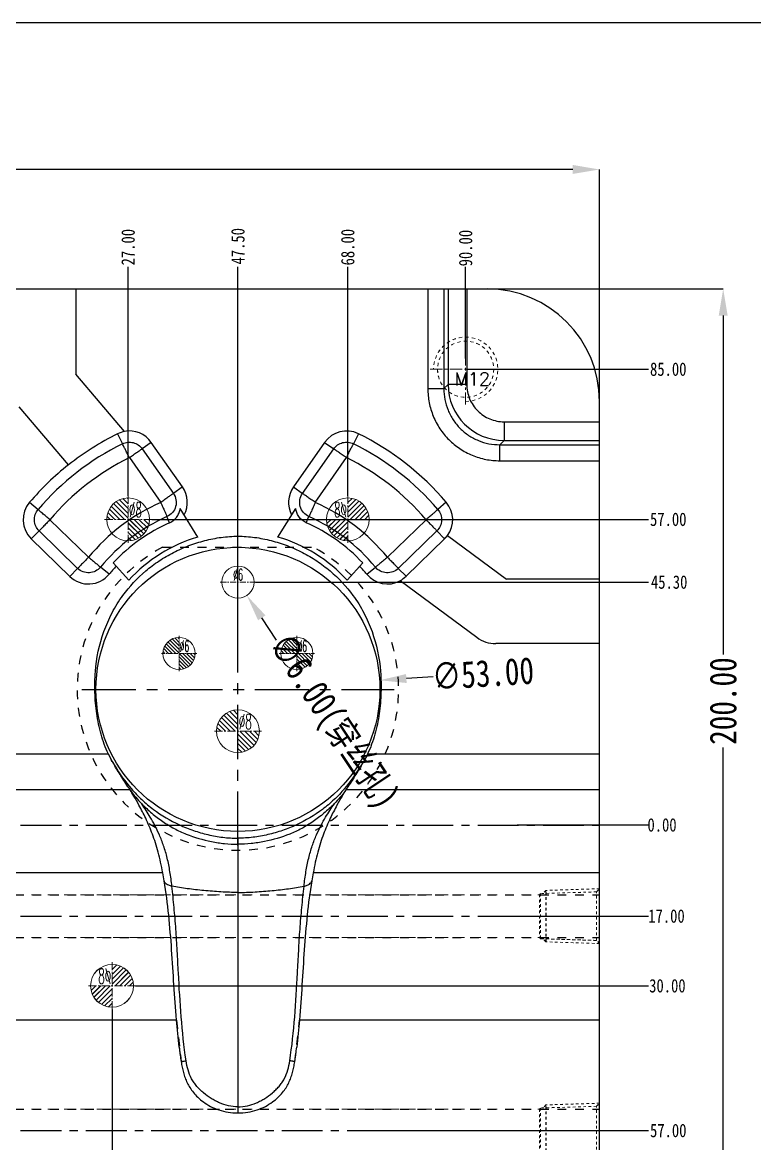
# Model space of a CAD drawing. Header units: millimetres. Extents: x 4 to 4769, y -754 to 1427.
# Drawn here: x 1436.2 to 1572.9, y 172.5 to 381.6 of the extents above; entities that cross this region are included whole.
import ezdxf
from ezdxf.enums import TextEntityAlignment as Align

# ---------------------------------------------------------------- set-up
doc = ezdxf.new("R2010")
doc.units = ezdxf.units.MM
doc.header["$LTSCALE"] = 16.335
doc.header["$PDMODE"] = 3
doc.header["$PDSIZE"] = 0.3125
doc.linetypes.add('CENTER', pattern=[0.6, 0.375, -0.075, 0.075, -0.075])
doc.linetypes.add('HIDDEN', pattern=[0.2, 0.1, -0.1])
doc.layers.get('0').update_dxf_attribs({"linetype": 'CONTINUOUS'})
doc.layers.get('Defpoints').update_dxf_attribs({"linetype": 'CONTINUOUS'})
for name, color, linetype, lineweight in [('cool', 153, 'HIDDEN', 9), ('dim', 82, 'CONTINUOUS', 9), ('epin', 13, 'CONTINUOUS', 9), ('insert', 85, 'CONTINUOUS', 20), ('screw', 33, 'CONTINUOUS', 13)]:
    doc.layers.add(name, color=color, linetype=linetype, lineweight=lineweight)
doc.layers.add('DEFAULT_2', color=8, linetype='HIDDEN')
doc.styles.get("Standard").update_dxf_attribs({"font": 'txt', "width": 0.8})
doc.styles.add('TXT', font='txt.shx', dxfattribs={"bigfont": 'gbcbig.shx'})
doc.styles.add('TXT05', font='txt.shx', dxfattribs={"width": 0.5, "bigfont": 'gbcbig.shx'})
doc.dimstyles.get("Standard").update_dxf_attribs({"dimtxt": 0.15625, "dimasz": 0.1875, "dimexe": 0.125, "dimexo": 0.0625, "dimtad": 0, "dimtih": 1, "dimtoh": 1, "dimdsep": 46, "dimtxsty": 'Standard', "dimcen": 0.09, "dimadec": 0, "dimazin": 0, "dimtp": 0.01, "dimtm": 0.01, "dimtfac": 1, "dimtofl": 0, "dimtmove": 0, "dimatfit": 3, "dimfxl": 0, "dimtolj": 1, "dimarcsym": 0})

# ---------------------------------------------------------------- blocks, each defined once
blk = doc.blocks.new('*D101')
at = {"color": 4, "lineweight": -2}
blk.add_line((1512.88, 259.53), (1507.9, 259.2), dxfattribs=at)
at = {"color": 4}
blk.add_solid([(1507.84, 260.04), (1507.95, 258.37), (1502.91, 258.88)], dxfattribs=at)
at = {"layer": 'Defpoints', "color": 0}
for p in [(1502.91, 258.88), (1450.01, 255.48)]:
    blk.add_point(p, dxfattribs=at)
at = {"color": 6, "insert": (1522.2, 260.12), "char_height": 5, "attachment_point": 5, "rotation": 3.6798}
blk.add_mtext('\\A1;∅53.00', dxfattribs=at)
blk = doc.blocks.new('csk_6')
at = {"layer": 'insert', "color": 1, "linetype": 'CENTER', "ltscale": 0.186593}
for p, q in [((0, -3.3), (0, 3.3)), ((-3.3, 0), (3.3, 0))]:
    blk.add_line(p, q, dxfattribs=at)
at = {"layer": 'insert'}
blk.add_circle((0, 0), 3, dxfattribs=at)
at = {"layer": 'insert', "color": 6, "style": 'TXT05', "width": 0.5}
blk.add_text('%%c6', height=2.16, dxfattribs=at).set_placement((-0.9, 0.3))
blk = doc.blocks.new('*D104')
at = {"color": 4, "lineweight": -2}
blk.add_line((1483.67, 266.37), (1480.9, 270.53), dxfattribs=at)
at = {"color": 4}
blk.add_solid([(1481.59, 270.99), (1480.21, 270.07), (1478.12, 274.69)], dxfattribs=at)
at = {"layer": 'Defpoints', "color": 0}
for p in [(1474.8, 279.68), (1478.12, 274.69)]:
    blk.add_point(p, dxfattribs=at)
at = {"color": 6, "insert": (1493.96, 250.95), "char_height": 5, "attachment_point": 5, "rotation": 303.6991}
blk.add_mtext('\\A1;∅6.00(穿丝孔)', dxfattribs=at)
blk = doc.blocks.new('screw_m12_g')
at = {"layer": 'screw', "color": 1, "linetype": 'CENTER', "ltscale": 0.373186}
for p, q in [((0, -6.6), (0, 6.6)), ((-6.6, 0), (6.6, 0))]:
    blk.add_line(p, q, dxfattribs=at)
at = {"layer": 'screw', "color": 33, "linetype": 'HIDDEN', "ltscale": 0.373186}
blk.add_circle((0, 0), 5.25, dxfattribs=at)
at = {"layer": 'screw', "color": 92, "linetype": 'HIDDEN', "ltscale": 0.373186}
blk.add_arc((0, 0), 6, 270, 180, dxfattribs=at)
at = {"layer": 'screw', "color": 6, "style": 'TXT'}
blk.add_text('M12', height=2.4, dxfattribs=at).set_placement((-2.04, -3))
blk = doc.blocks.new('epin_ejp_8')
at = {"layer": 'epin'}
h = blk.add_hatch(dxfattribs=at)
h.set_pattern_fill('_ANSI31', color=123, scale=0.2, angle=90, style=0)
h.set_pattern_definition([(135, (-1217.56114, 35.9661), (-0.4490128, -0.4490128), [])])
h.paths.add_polyline_path([(0, 4, 0.414214), (-4, 0), (0, 0)])
h.paths.add_polyline_path([(4, 0), (0, 0), (0, -4, 0.414214)])
at = {"layer": 'epin', "color": 1, "linetype": 'CENTER', "ltscale": 0.248791}
for p, q in [((0, -4.4), (0, 4.4)), ((-4.4, 0), (4.4, 0))]:
    blk.add_line(p, q, dxfattribs=at)
at = {"layer": 'epin'}
blk.add_circle((0, 0), 4, dxfattribs=at)
at = {"layer": 'epin', "color": 6, "style": 'TXT05', "width": 0.5}
blk.add_text('%%c8', height=2.8, dxfattribs=at).set_placement((0.16, 0.4))
blk = doc.blocks.new('cool_jt_f11')
at = {"layer": 'cool', "ltscale": 0.3}
for p, q in [((0, 5.11), (0.58, 4.53)), ((0, 5.11), (10, 4.8)), ((0.58, 4.53), (0.58, -4.53)), ((11, 4.21), (0.58, 4.53)), ((0.58, 4.53), (11, 4.21)), ((10, 4.8), (10.58, 4.22)), ((10, 4.8), (10, -4.8)), ((11.21, 4), (11, 4.21)), ((11, -4.21), (11, 4.21)), ((11.21, -4), (11.21, 4)), ((11, -4.21), (11.21, -4)), ((0.58, -4.53), (0, -5.11)), ((0, -5.11), (10, -4.8)), ((0.58, -4.53), (11, -4.21)), ((10, -4.8), (10.58, -4.22))]:
    blk.add_line(p, q, dxfattribs=at)
blk = doc.blocks.new('*D111')
at = {"layer": 'Defpoints', "color": 0}
for p in [(1428.96, 231.89), (1528.55, 231.89), (1553.12, 231.89)]:
    blk.add_point(p, dxfattribs=at)
at = {"layer": 'dim', "color": 4, "lineweight": -2}
blk.add_line((1528.55, 231.89), (1553.12, 231.89), dxfattribs=at)
at = {"layer": 'dim', "color": 6, "insert": (1555.62, 231.89), "char_height": 2.5, "attachment_point": 5}
blk.add_mtext('\\A1;0.00', dxfattribs=at)
blk = doc.blocks.new('*D112')
at = {"layer": 'Defpoints', "color": 0}
for p in [(1428.96, 231.89), (1523.06, 214.89), (1553.12, 214.89)]:
    blk.add_point(p, dxfattribs=at)
at = {"layer": 'dim', "color": 4, "lineweight": -2}
blk.add_line((1523.06, 214.89), (1553.12, 214.89), dxfattribs=at)
at = {"layer": 'dim', "color": 6, "insert": (1556.45, 214.89), "char_height": 2.5, "attachment_point": 5}
blk.add_mtext('\\A1;17.00', dxfattribs=at)
blk = doc.blocks.new('*D113')
at = {"layer": 'Defpoints', "color": 0}
for p in [(1428.96, 231.89), (1457.36, 201.89), (1553.12, 201.89)]:
    blk.add_point(p, dxfattribs=at)
at = {"layer": 'dim', "color": 4, "lineweight": -2}
blk.add_line((1457.36, 201.89), (1553.12, 201.89), dxfattribs=at)
at = {"layer": 'dim', "color": 6, "insert": (1556.62, 201.89), "char_height": 2.5, "attachment_point": 5}
blk.add_mtext('\\A1;30.00', dxfattribs=at)
blk = doc.blocks.new('*D114')
at = {"layer": 'Defpoints', "color": 0}
for p in [(1428.96, 231.89), (1501.43, 174.89), (1553.12, 174.89)]:
    blk.add_point(p, dxfattribs=at)
at = {"layer": 'dim', "color": 4, "lineweight": -2}
blk.add_line((1501.43, 174.89), (1553.12, 174.89), dxfattribs=at)
at = {"layer": 'dim', "color": 6, "insert": (1556.78, 174.89), "char_height": 2.5, "attachment_point": 5}
blk.add_mtext('\\A1;57.00', dxfattribs=at)
blk = doc.blocks.new('*D115')
at = {"layer": 'Defpoints', "color": 0}
for p in [(1479.76, 277.18), (1553.12, 277.18), (1428.96, 231.89)]:
    blk.add_point(p, dxfattribs=at)
at = {"layer": 'dim', "color": 4, "lineweight": -2}
blk.add_line((1479.76, 277.18), (1553.12, 277.18), dxfattribs=at)
at = {"layer": 'dim', "color": 6, "insert": (1556.95, 277.18), "char_height": 2.5, "attachment_point": 5}
blk.add_mtext('\\A1;45.30', dxfattribs=at)
blk = doc.blocks.new('*D116')
at = {"layer": 'Defpoints', "color": 0}
for p in [(1460.36, 288.89), (1553.12, 288.89), (1428.96, 231.89)]:
    blk.add_point(p, dxfattribs=at)
at = {"layer": 'dim', "color": 4, "lineweight": -2}
blk.add_line((1460.36, 288.89), (1553.12, 288.89), dxfattribs=at)
at = {"layer": 'dim', "color": 6, "insert": (1556.78, 288.89), "char_height": 2.5, "attachment_point": 5}
blk.add_mtext('\\A1;57.00', dxfattribs=at)
blk = doc.blocks.new('*D117')
at = {"layer": 'Defpoints', "color": 0}
for p in [(1519.17, 316.89), (1553.12, 316.89), (1428.96, 231.89)]:
    blk.add_point(p, dxfattribs=at)
at = {"layer": 'dim', "color": 4, "lineweight": -2}
blk.add_line((1519.17, 316.89), (1553.12, 316.89), dxfattribs=at)
at = {"layer": 'dim', "color": 6, "insert": (1556.78, 316.89), "char_height": 2.5, "attachment_point": 5}
blk.add_mtext('\\A1;85.00', dxfattribs=at)
blk = doc.blocks.new('*D119')
at = {"layer": 'Defpoints', "color": 0}
for p in [(1455.96, 335.99), (1455.96, 293.29), (1428.96, 231.89)]:
    blk.add_point(p, dxfattribs=at)
at = {"layer": 'dim', "color": 4, "lineweight": -2}
blk.add_line((1455.96, 293.29), (1455.96, 335.99), dxfattribs=at)
at = {"layer": 'dim', "color": 6, "insert": (1455.96, 339.66), "char_height": 2.5, "attachment_point": 5, "rotation": 90}
blk.add_mtext('\\A1;27.00', dxfattribs=at)
blk = doc.blocks.new('*D120')
at = {"layer": 'Defpoints', "color": 0}
for p in [(1476.46, 335.99), (1476.46, 264.89), (1428.96, 231.89)]:
    blk.add_point(p, dxfattribs=at)
at = {"layer": 'dim', "color": 4, "lineweight": -2}
blk.add_line((1476.46, 264.89), (1476.46, 335.99), dxfattribs=at)
at = {"layer": 'dim', "color": 6, "insert": (1476.46, 339.83), "char_height": 2.5, "attachment_point": 5, "rotation": 90}
blk.add_mtext('\\A1;47.50', dxfattribs=at)
blk = doc.blocks.new('*D121')
at = {"layer": 'Defpoints', "color": 0}
for p in [(1496.96, 335.99), (1496.96, 293.29), (1428.96, 231.89)]:
    blk.add_point(p, dxfattribs=at)
at = {"layer": 'dim', "color": 4, "lineweight": -2}
blk.add_line((1496.96, 293.29), (1496.96, 335.99), dxfattribs=at)
at = {"layer": 'dim', "color": 6, "insert": (1496.96, 339.66), "char_height": 2.5, "attachment_point": 5, "rotation": 90}
blk.add_mtext('\\A1;68.00', dxfattribs=at)
blk = doc.blocks.new('*D122')
at = {"layer": 'Defpoints', "color": 0}
for p in [(1518.96, 335.99), (1518.96, 318.88), (1428.96, 231.89)]:
    blk.add_point(p, dxfattribs=at)
at = {"layer": 'dim', "color": 4, "lineweight": -2}
blk.add_line((1518.96, 318.88), (1518.96, 335.99), dxfattribs=at)
at = {"layer": 'dim', "color": 6, "insert": (1518.96, 339.49), "char_height": 2.5, "attachment_point": 5, "rotation": 90}
blk.add_mtext('\\A1;90.00', dxfattribs=at)
blk = doc.blocks.new('*D124')
at = {"layer": 'Defpoints', "color": 0}
for p in [(1428.96, 231.89), (1452.96, 197.49), (1452.96, 124.99)]:
    blk.add_point(p, dxfattribs=at)
at = {"layer": 'dim', "color": 4, "lineweight": -2}
blk.add_line((1452.96, 197.49), (1452.96, 124.99), dxfattribs=at)
at = {"layer": 'dim', "color": 6, "insert": (1452.96, 121.33), "char_height": 2.5, "attachment_point": 5, "rotation": 90}
blk.add_mtext('\\A1;24.00', dxfattribs=at)
blk = doc.blocks.new('*D125')
at = {"layer": 'Defpoints', "color": 0}
for p in [(1428.96, 231.89), (1518.96, 146.89), (1518.96, 124.99)]:
    blk.add_point(p, dxfattribs=at)
at = {"layer": 'dim', "color": 4, "lineweight": -2}
blk.add_line((1518.96, 146.89), (1518.96, 124.99), dxfattribs=at)
at = {"layer": 'dim', "color": 6, "insert": (1518.96, 121.49), "char_height": 2.5, "attachment_point": 5, "rotation": 90}
blk.add_mtext('\\A1;90.00', dxfattribs=at)
blk = doc.blocks.new('*D139')
at = {"color": 4, "lineweight": -2}
for p, q in [((1313.96, 296.61), (1313.96, 354.15)), ((1318.96, 354.15), (1406.96, 354.15)), ((1538.96, 354.15), (1424.96, 354.15)), ((1543.96, 299.82), (1543.96, 354.15))]:
    blk.add_line(p, q, dxfattribs=at)
at = {"color": 4}
for points in [[(1318.96, 354.99), (1318.96, 353.32), (1313.96, 354.15)], [(1538.96, 354.99), (1538.96, 353.32), (1543.96, 354.15)]]:
    blk.add_solid(points, dxfattribs=at)
at = {"layer": 'Defpoints', "color": 0}
for p in [(1313.96, 354.15), (1543.96, 299.82), (1313.96, 296.61)]:
    blk.add_point(p, dxfattribs=at)
at = {"color": 6, "insert": (1415.96, 354.15), "char_height": 5, "attachment_point": 5}
blk.add_mtext('\\A1;230.00', dxfattribs=at)
blk = doc.blocks.new('*D140')
at = {"color": 4, "lineweight": -2}
for p, q in [((1508.24, 331.89), (1567.04, 331.89)), ((1567.04, 326.89), (1567.04, 263.66)), ((1567.04, 136.89), (1567.04, 246.33)), ((1501.48, 131.89), (1567.04, 131.89))]:
    blk.add_line(p, q, dxfattribs=at)
at = {"color": 4}
for points in [[(1566.2, 326.89), (1567.87, 326.89), (1567.04, 331.89)], [(1566.2, 136.89), (1567.87, 136.89), (1567.04, 131.89)]]:
    blk.add_solid(points, dxfattribs=at)
at = {"layer": 'Defpoints', "color": 0}
for p in [(1508.24, 331.89), (1501.48, 131.89), (1567.04, 131.89)]:
    blk.add_point(p, dxfattribs=at)
at = {"color": 6, "insert": (1567.04, 255), "char_height": 5, "attachment_point": 5, "rotation": 90}
blk.add_mtext('\\A1;200.00', dxfattribs=at)
blk = doc.blocks.new('*D141')
at = {"layer": 'Defpoints', "color": 0}
for p in [(1428.96, 231.89), (1525.56, 146.89), (1550.47, 146.89)]:
    blk.add_point(p, dxfattribs=at)
at = {"layer": 'dim', "color": 4, "lineweight": -2}
blk.add_line((1525.56, 146.89), (1550.47, 146.89), dxfattribs=at)
at = {"layer": 'dim', "color": 6, "insert": (1554.14, 146.89), "char_height": 2.5, "attachment_point": 5}
blk.add_mtext('\\A1;85.00', dxfattribs=at)
blk = doc.blocks.new('epin_ejp_6')
at = {"layer": 'epin'}
h = blk.add_hatch(dxfattribs=at)
h.set_pattern_fill('_ANSI31', color=123, scale=0.15, angle=90, style=0)
h.set_pattern_definition([(135, (-648.39147, -667.1919), (-0.3367596, -0.3367596), [])])
h.paths.add_polyline_path([(0, 3, 0.4142136), (-3, 0), (0, 0)])
h.paths.add_polyline_path([(3, 0), (0, 0), (0, -3, 0.4142136)])
at = {"layer": 'epin', "color": 1, "linetype": 'CENTER', "ltscale": 0.12}
for p, q in [((0, -3.3), (0, 3.3)), ((-3.3, 0), (3.3, 0))]:
    blk.add_line(p, q, dxfattribs=at)
at = {"layer": 'epin'}
blk.add_circle((0, 0), 3, dxfattribs=at)
at = {"layer": 'epin', "color": 6, "style": 'TXT05', "width": 0.5}
blk.add_text('%%c6', height=2.1, dxfattribs=at).set_placement((0.995, 1.35), align=Align.MIDDLE)
blk = doc.blocks.new('89')
at = {"color": 1, "linetype": 'CENTER', "ltscale": 1.243955}
for p, q in [((787.16, 214.89), (1017.16, 214.89)), ((787.16, 174.89), (1017.16, 174.89))]:
    blk.add_line(p, q, dxfattribs=at)
at = {"layer": 'cool', "ltscale": 0.932966}
for p, q in [((798.37, 218.89), (1005.95, 218.89)), ((798.37, 210.89), (1005.95, 210.89)), ((798.37, 178.89), (1005.95, 178.89)), ((798.37, 170.89), (1005.95, 170.89))]:
    blk.add_line(p, q, dxfattribs=at)
for p in [(787.16, 214.89), (787.16, 174.89)]:
    blk.add_blockref('cool_jt_f11', p, dxfattribs=at)
at = {"layer": 'cool', "ltscale": 0.932966, "rotation": 180}
for p in [(1017.16, 214.89), (1017.16, 174.89)]:
    blk.add_blockref('cool_jt_f11', p, dxfattribs=at)
at = {"layer": 'epin'}
for name, p, rotation in [('epin_ejp_8', (834.16, 288.89), 6.317007600661037e-05), ('epin_ejp_6', (960.66, 263.88), 359.9999971997667)]:
    blk.add_blockref(name, p, dxfattribs=dict(at, rotation=rotation))
at = {"layer": 'epin', "xscale": -1}
for name, p, rotation in [('epin_ejp_8', (875.16, 288.89), 359.9999999999948), ('epin_ejp_8', (970.16, 288.89), 359.9999368299189), ('epin_ejp_6', (843.66, 263.88), 2.800233405153563e-06), ('epin_ejp_8', (926.16, 201.89), 359.9999999999978)]:
    blk.add_blockref(name, p, dxfattribs=dict(at, rotation=rotation))
at = {"layer": 'epin'}
for name, p in [('epin_ejp_8', (929.16, 288.89)), ('epin_ejp_6', (938.66, 263.88)), ('epin_ejp_8', (949.66, 249.38)), ('epin_ejp_8', (878.16, 201.89))]:
    blk.add_blockref(name, p, dxfattribs=at)
at = {"layer": 'epin', "xscale": -1}
for name, p in [('epin_ejp_6', (865.66, 263.88)), ('epin_ejp_8', (854.66, 249.38))]:
    blk.add_blockref(name, p, dxfattribs=at)
at = {"layer": 'screw'}
for p in [(812.16, 316.89), (992.16, 316.89), (812.16, 146.89), (992.16, 146.89)]:
    blk.add_blockref('screw_m12_g', p, dxfattribs=at)

msp = doc.modelspace()

# ---------------------------------------------------------------- linework, layer by layer
at = {"color": 7, "linetype": 'Continuous'}
for p, q in [((1334.96, 331.885), (1522.96, 331.885)), ((1446.199, 331.885), (1446.199, 315.963)), ((1511.899, 331.885), (1511.899, 313.273)), ((1514.887, 331.885), (1514.887, 313.273)), ((1515.681, 331.885), (1515.681, 314.066)), ((1519.167, 331.885), (1519.167, 314.066)), ((1455.312, 305.273), (1446.199, 315.963)), ((1515.681, 314.066), (1514.887, 313.273)), ((1519.167, 314.066), (1515.681, 314.066)), ((1511.899, 313.273), (1514.887, 313.273)), ((1444.848, 299.05), (1435.633, 309.86)), ((1543.96, 152.885), (1543.96, 310.885)), ((1526.141, 307.092), (1526.141, 303.606)), ((1526.141, 307.092), (1543.96, 307.092)), ((1453.989, 304.836), (1454.901, 302.992)), ((1460.289, 303.247), (1458.583, 302.052)), ((1466.113, 294.936), (1460.289, 303.247)), ((1492.631, 303.247), (1486.808, 294.936)), ((1492.631, 303.247), (1494.338, 302.052)), ((1498.944, 304.86), (1498.019, 302.992)), ((1526.141, 303.606), (1525.348, 302.812)), ((1526.141, 303.606), (1543.96, 303.606)), ((1458.583, 302.052), (1464.406, 293.74)), ((1488.514, 293.74), (1494.338, 302.052)), ((1525.348, 299.824), (1525.348, 302.812)), ((1525.348, 302.812), (1543.96, 302.812)), ((1456.2, 300.403), (1462.045, 292.06)), ((1490.876, 292.06), (1496.721, 300.403)), ((1525.348, 299.824), (1543.96, 299.824)), ((1466.113, 294.936), (1464.406, 293.74)), ((1486.808, 294.936), (1488.514, 293.74)), ((1437.572, 292.08), (1439.157, 290.727)), ((1468.999, 285.592), (1465.68, 290.944)), ((1483.921, 285.592), (1487.24, 290.944)), ((1515.348, 292.08), (1513.763, 290.727)), ((1448.56, 281.813), (1441.349, 288.833)), ((1463.71, 288.254), (1463.201, 289.401)), ((1489.211, 288.254), (1489.72, 289.401)), ((1511.571, 288.833), (1504.36, 281.813)), ((1437.887, 285.251), (1439.341, 286.744)), ((1446.526, 279.75), (1439.341, 286.744)), ((1513.579, 286.744), (1506.395, 279.75)), ((1515.014, 285.27), (1513.579, 286.744)), ((1437.887, 285.251), (1445.072, 278.257)), ((1507.829, 278.276), (1515.014, 285.27)), ((1515.544, 285.877), (1526.58, 277.716)), ((1453.18, 280.779), (1456.078, 277.538)), ((1496.842, 277.538), (1499.741, 280.779)), ((1445.072, 278.257), (1446.526, 279.75)), ((1452.42, 278.661), (1450.812, 279.986)), ((1500.5, 278.661), (1502.109, 279.986)), ((1507.829, 278.276), (1506.395, 279.75)), ((1506.733, 277.468), (1521.036, 266.892)), ((1543.96, 277.716), (1526.58, 277.716)), ((1543.96, 265.716), (1524.603, 265.716)), ((1452.272, 245.127), (1405.648, 245.127)), ((1543.96, 245.127), (1500.648, 245.127)), ((1456.321, 238.43), (1401.599, 238.43)), ((1543.96, 238.43), (1496.599, 238.43)), ((1476.46, 229.426), (1476.46, 179.317)), ((1462.419, 222.964), (1395.502, 222.964)), ((1543.96, 222.964), (1490.502, 222.964)), ((1464.977, 195.506), (1392.943, 195.506)), ((1543.96, 195.506), (1487.943, 195.506)), ((1476.46, 179.317), (1476.46, 178.175))]:
    msp.add_line(p, q, dxfattribs=at)
at = {"color": 1, "linetype": 'CENTER', "ltscale": 1.64824}
for p, q in [((1476.46, 228.033), (1476.46, 286.333)), ((1447.31, 257.183), (1505.61, 257.183))]:
    msp.add_line(p, q, dxfattribs=at)
at = {"color": 1, "linetype": 'CENTER', "ltscale": 1.243955}
for p, q in [((1313.96, 231.885), (1543.96, 231.885)), ((1313.96, 214.885), (1543.96, 214.885)), ((1313.96, 174.885), (1543.96, 174.885))]:
    msp.add_line(p, q, dxfattribs=at)
msp.add_lwpolyline([(1259.118, 381.579), (1718.69, 381.579), (1718.69, 67.551), (1259.118, 67.551)], close=True)
at = {"color": 2, "linetype": 'Continuous'}
msp.add_circle((1476.46, 257.183), 26.5, dxfattribs=at)
at = {"color": 7, "linetype": 'Continuous'}
for centre, radius, start, end in [((1522.96, 310.885), 21, 0, 90), ((1526.162, 314.087), 10.481, 180.1162, 269.8838), ((1456.194, 300.378), 5, 35.01648, 100.40248), ((1496.726, 300.378), 5, 63.67456, 144.98351), ((1476.919, 258.492), 51.706, 116.32543, 128.33518), ((1456.194, 300.378), 4.973, 100.22378, 116.32543), ((1476.002, 258.492), 51.733, 40.48565, 63.67456), ((1476.919, 258.492), 49.649, 116.32543, 139.51435), ((1476.002, 258.492), 49.649, 40.48565, 63.67456), ((1476.919, 258.492), 51.733, 128.33627, 139.51435), ((1476.919, 258.492), 46.752, 116.30613, 139.53552), ((1476.002, 258.492), 46.752, 40.46447, 63.69386), ((1462.018, 292.067), 5, 332.07663, 35.01648), ((1490.903, 292.067), 5, 144.98351, 207.9233), ((1441.375, 288.834), 5, 139.51435, 225.76844), ((1476.919, 258.492), 36.714, 113.89818, 140.56745), ((1476.002, 258.492), 36.714, 39.43255, 66.10182), ((1511.545, 288.834), 5, 323.51934, 40.48565), ((1476.919, 258.492), 33.817, 113.93278, 140.53622), ((1476.002, 258.492), 33.817, 39.46377, 66.06722), ((1476.919, 258.492), 32.561, 113.93286, 136.80762), ((1476.001, 258.491), 32.562, 43.19273, 66.06646), ((1476.919, 258.492), 28.233, 106.29066, 137.57679), ((1476.001, 258.491), 28.234, 42.42366, 73.70818), ((1511.545, 288.834), 4.973, 314.23156, 323.51934), ((1448.56, 281.839), 5, 225.76844, 320.53622), ((1476.919, 258.492), 31.733, 136.93816, 140.53622), ((1476.002, 258.492), 31.733, 39.46377, 43.06183), ((1504.36, 281.839), 5, 219.46377, 298.63182), ((1504.36, 281.839), 4.973, 298.48852, 314.23156), ((1524.603, 271.716), 6, 233.51934, 270), ((1480.093, 258.788), 31.014, 208.98623, 210.82124), ((1479.939, 258.854), 30.893, 211.07351, 220.84959), ((1472.981, 258.854), 30.893, 319.15042, 328.92648), ((1474.222, 257.985), 29.405, 329.1286, 331.06402), ((1373.594, 206.399), 90.356, 9.59397, 10.56393), ((1579.326, 206.399), 90.356, 169.43607, 170.40603), ((1561.524, 202.099), 96.738, 186.91414, 188.54481), ((1391.397, 202.099), 96.738, 351.45519, 353.08587)]:
    msp.add_arc(centre, radius, start, end, dxfattribs=at)
for points, knots in [([(1519.167, 314.066), (1519.167, 313.158), (1519.528, 311.324), (1521.078, 309.003), (1523.399, 307.453), (1525.233, 307.092), (1526.141, 307.092)], [0, 0, 0, 0, 0.2500333, 0.5000281, 0.7499783, 1, 1, 1, 1]), ([(1511.899, 313.273), (1511.899, 312.393), (1512.071, 310.63), (1512.838, 308.09), (1514.087, 305.748), (1515.77, 303.696), (1517.822, 302.013), (1520.164, 300.764), (1522.705, 299.996), (1524.468, 299.824), (1525.348, 299.824)], [0, 0, 0, 0, 0.1250012, 0.2499869, 0.3749741, 0.4999595, 0.6249464, 0.7499502, 0.8749784, 1, 1, 1, 1]), ([(1514.887, 313.273), (1514.886, 312.588), (1515.017, 311.216), (1515.61, 309.238), (1516.579, 307.413), (1517.888, 305.814), (1519.487, 304.505), (1521.312, 303.535), (1523.29, 302.942), (1524.663, 302.811), (1525.348, 302.812)], [0, 0, 0, 0, 0.1249848, 0.2499673, 0.3749614, 0.4999593, 0.6249586, 0.7499695, 0.8749948, 1, 1, 1, 1]), ([(1454.901, 302.992), (1455.209, 303.144), (1455.884, 303.34), (1456.931, 303.263), (1457.886, 302.827), (1458.387, 302.333), (1458.583, 302.052)], [0, 0, 0, 0, 0.2500218, 0.5000139, 0.7499576, 1, 1, 1, 1]), ([(1494.338, 302.052), (1494.535, 302.333), (1495.033, 302.829), (1495.989, 303.263), (1497.036, 303.338), (1497.712, 303.145), (1498.019, 302.992)], [0, 0, 0, 0, 0.2500218, 0.5000139, 0.7499576, 1, 1, 1, 1]), ([(1456.194, 300.378), (1456.051, 300.667), (1455.774, 301.214), (1455.406, 301.966), (1455.114, 302.545), (1454.961, 302.871), (1454.901, 302.992)], [0, 0, 0, 0, 0.332544, 0.6301007, 0.860821, 1, 1, 1, 1]), ([(1456.209, 300.389), (1456.473, 300.573), (1456.847, 300.861), (1457.345, 301.211), (1457.682, 301.442), (1457.975, 301.651), (1458.222, 301.825), (1458.422, 301.951), (1458.538, 302.02), (1458.583, 302.052)], [0, 0, 0, 0, 0.3327317, 0.4880098, 0.6301636, 0.7554639, 0.8607035, 0.943033, 1, 1, 1, 1]), ([(1496.711, 300.389), (1496.448, 300.573), (1495.946, 300.918), (1495.267, 301.398), (1494.737, 301.764), (1494.448, 301.975), (1494.338, 302.052)], [0, 0, 0, 0, 0.3327824, 0.6302432, 0.8608053, 1, 1, 1, 1]), ([(1496.734, 300.395), (1496.877, 300.683), (1497.067, 301.115), (1497.336, 301.661), (1497.521, 302.025), (1497.678, 302.349), (1497.811, 302.621), (1497.926, 302.827), (1497.995, 302.943), (1498.019, 302.992)], [0, 0, 0, 0, 0.3327275, 0.4880036, 0.6301555, 0.7554545, 0.8606919, 0.943028, 1, 1, 1, 1]), ([(1462.033, 292.077), (1462.296, 292.262), (1462.791, 292.616), (1463.474, 293.09), (1464, 293.464), (1464.296, 293.663), (1464.406, 293.74)], [0, 0, 0, 0, 0.3327808, 0.6302439, 0.860807, 1, 1, 1, 1]), ([(1464.406, 293.74), (1464.65, 293.392), (1464.987, 292.576), (1464.919, 291.261), (1464.298, 290.101), (1463.59, 289.573), (1463.201, 289.401)], [0, 0, 0, 0, 0.2500187, 0.4999991, 0.7499478, 1, 1, 1, 1]), ([(1489.72, 289.401), (1489.331, 289.574), (1488.621, 290.099), (1488.001, 291.261), (1487.936, 292.575), (1488.269, 293.393), (1488.514, 293.74)], [0, 0, 0, 0, 0.2500187, 0.4999991, 0.7499478, 1, 1, 1, 1]), ([(1490.888, 292.077), (1490.624, 292.262), (1490.227, 292.517), (1489.728, 292.865), (1489.396, 293.103), (1489.1, 293.307), (1488.851, 293.48), (1488.664, 293.624), (1488.559, 293.708), (1488.514, 293.74)], [0, 0, 0, 0, 0.3327344, 0.488018, 0.6301746, 0.7554742, 0.8607202, 0.9430526, 1, 1, 1, 1]), ([(1439.341, 286.744), (1439.081, 286.998), (1438.651, 287.61), (1438.393, 288.696), (1438.552, 289.8), (1438.92, 290.451), (1439.157, 290.727)], [0, 0, 0, 0, 0.2500242, 0.5000142, 0.7499531, 1, 1, 1, 1]), ([(1441.361, 288.846), (1441.117, 289.055), (1440.745, 289.345), (1440.281, 289.739), (1439.973, 290.007), (1439.697, 290.239), (1439.466, 290.434), (1439.294, 290.596), (1439.199, 290.691), (1439.157, 290.727)], [0, 0, 0, 0, 0.3327273, 0.4880042, 0.6301567, 0.7554553, 0.860694, 0.9430321, 1, 1, 1, 1]), ([(1462.025, 292.05), (1462.155, 291.756), (1462.364, 291.333), (1462.611, 290.777), (1462.774, 290.402), (1462.922, 290.074), (1463.045, 289.798), (1463.132, 289.578), (1463.179, 289.452), (1463.201, 289.401)], [0, 0, 0, 0, 0.3327386, 0.4880244, 0.6301828, 0.7554838, 0.8607321, 0.9430578, 1, 1, 1, 1]), ([(1463.71, 288.254), (1463.993, 288.38), (1464.517, 288.708), (1465.121, 289.376), (1465.515, 290.137), (1465.646, 290.677), (1465.68, 290.944)], [0, 0, 0, 0, 0.2677083, 0.5248386, 0.7681729, 1, 1, 1, 1]), ([(1489.211, 288.254), (1488.927, 288.38), (1488.403, 288.708), (1487.8, 289.376), (1487.406, 290.137), (1487.274, 290.677), (1487.24, 290.944)], [0, 0, 0, 0, 0.2677057, 0.5248348, 0.7681697, 1, 1, 1, 1]), ([(1490.903, 292.067), (1490.772, 291.772), (1490.528, 291.21), (1490.186, 290.446), (1489.926, 289.851), (1489.775, 289.525), (1489.72, 289.402)], [0, 0, 0, 0, 0.3325435, 0.6301024, 0.8608236, 1, 1, 1, 1]), ([(1511.545, 288.834), (1511.79, 289.043), (1512.253, 289.445), (1512.892, 289.986), (1513.382, 290.411), (1513.66, 290.639), (1513.763, 290.727)], [0, 0, 0, 0, 0.3325433, 0.6301002, 0.8608207, 1, 1, 1, 1]), ([(1513.763, 290.727), (1513.999, 290.45), (1514.37, 289.802), (1514.527, 288.696), (1514.267, 287.611), (1513.841, 286.997), (1513.579, 286.744)], [0, 0, 0, 0, 0.2500242, 0.5000142, 0.7499531, 1, 1, 1, 1]), ([(1441.362, 288.821), (1441.138, 288.59), (1440.718, 288.15), (1440.135, 287.557), (1439.689, 287.092), (1439.435, 286.841), (1439.341, 286.744)], [0, 0, 0, 0, 0.3327816, 0.6302427, 0.8608052, 1, 1, 1, 1]), ([(1511.558, 288.821), (1511.782, 288.59), (1512.126, 288.267), (1512.551, 287.831), (1512.833, 287.536), (1513.086, 287.28), (1513.298, 287.064), (1513.454, 286.887), (1513.541, 286.784), (1513.579, 286.744)], [0, 0, 0, 0, 0.3327314, 0.4880103, 0.6301646, 0.7554646, 0.8607055, 0.9430371, 1, 1, 1, 1]), ([(1454.993, 274.697), (1456.231, 276.369), (1458.381, 278.681), (1461.706, 281.199), (1464.41, 282.781), (1467.277, 284.041), (1470.261, 284.987), (1473.333, 285.602), (1475.418, 285.744), (1476.46, 285.752)], [0, 0, 0, 0, 0.2497016, 0.3747491, 0.4997986, 0.6248436, 0.7499027, 0.8749472, 1, 1, 1, 1]), ([(1476.46, 285.752), (1477.502, 285.744), (1479.588, 285.602), (1482.659, 284.987), (1485.644, 284.041), (1488.512, 282.781), (1491.216, 281.198), (1494.541, 278.68), (1496.691, 276.367), (1497.928, 274.695)], [0, 0, 0, 0, 0.1250528, 0.2500976, 0.3751569, 0.500202, 0.6252514, 0.7502989, 1, 1, 1, 1]), ([(1448.547, 281.826), (1448.323, 281.596), (1448.009, 281.244), (1447.584, 280.807), (1447.297, 280.517), (1447.047, 280.257), (1446.837, 280.04), (1446.665, 279.879), (1446.564, 279.789), (1446.526, 279.75)], [0, 0, 0, 0, 0.3327323, 0.4880135, 0.6301691, 0.7554687, 0.8607124, 0.9430454, 1, 1, 1, 1]), ([(1448.56, 281.84), (1448.809, 281.634), (1449.286, 281.249), (1449.93, 280.714), (1450.433, 280.305), (1450.707, 280.072), (1450.811, 279.986)], [0, 0, 0, 0, 0.3325436, 0.6301018, 0.8608228, 1, 1, 1, 1]), ([(1504.346, 281.827), (1504.098, 281.623), (1503.747, 281.308), (1503.277, 280.921), (1502.959, 280.665), (1502.682, 280.434), (1502.449, 280.241), (1502.261, 280.099), (1502.152, 280.02), (1502.109, 279.986)], [0, 0, 0, 0, 0.3327369, 0.4880204, 0.630178, 0.7554791, 0.8607252, 0.943051, 1, 1, 1, 1]), ([(1504.373, 281.826), (1504.598, 281.596), (1505.026, 281.163), (1505.604, 280.565), (1506.057, 280.106), (1506.301, 279.846), (1506.395, 279.75)], [0, 0, 0, 0, 0.3327812, 0.6302434, 0.8608063, 1, 1, 1, 1]), ([(1450.812, 279.986), (1450.558, 279.678), (1449.914, 279.161), (1448.725, 278.844), (1447.509, 279.031), (1446.811, 279.47), (1446.526, 279.75)], [0, 0, 0, 0, 0.2500284, 0.5000143, 0.7499453, 1, 1, 1, 1]), ([(1506.395, 279.75), (1506.109, 279.471), (1505.412, 279.029), (1504.195, 278.844), (1503.008, 279.163), (1502.362, 279.677), (1502.109, 279.986)], [0, 0, 0, 0, 0.2500284, 0.5000143, 0.7499453, 1, 1, 1, 1]), ([(1449.847, 260.5), (1450.041, 263.034), (1450.851, 266.823), (1452.886, 271.498), (1454.238, 273.671), (1454.993, 274.697)], [0, 0, 0, 0, 0.4994712, 0.7497508, 1, 1, 1, 1]), ([(1497.928, 274.695), (1498.683, 273.67), (1500.035, 271.497), (1502.07, 266.823), (1502.88, 263.034), (1503.073, 260.5)], [0, 0, 0, 0, 0.2502493, 0.500529, 1, 1, 1, 1]), ([(1452.272, 245.127), (1451.989, 245.718), (1451.482, 246.929), (1450.689, 249.428), (1450.022, 252.645), (1449.749, 255.915), (1449.734, 258.537), (1449.802, 259.846), (1449.847, 260.5)], [0, 0, 0, 0, 0.1250097, 0.2500321, 0.4999582, 0.7499218, 0.8749593, 1, 1, 1, 1]), ([(1503.073, 260.5), (1503.118, 259.847), (1503.186, 258.537), (1503.171, 255.915), (1502.899, 252.645), (1502.232, 249.428), (1501.439, 246.929), (1500.931, 245.718), (1500.648, 245.127)], [0, 0, 0, 0, 0.1250414, 0.250079, 0.5000434, 0.7499691, 0.8749909, 1, 1, 1, 1]), ([(1452.965, 243.758), (1452.9, 243.876), (1452.656, 244.326), (1452.428, 244.784), (1452.272, 245.127)], [0, 0, 0, 0, 0.2633421, 1, 1, 1, 1]), ([(1500.648, 245.127), (1500.598, 245.017), (1500.382, 244.554), (1500.144, 244.1), (1499.956, 243.758)], [0, 0, 0, 0, 0.2367199, 1, 1, 1, 1]), ([(1456.321, 238.43), (1456.058, 238.83), (1455.558, 239.618), (1454.811, 240.762), (1454.106, 241.842), (1453.666, 242.551), (1453.46, 242.897)], [0, 0, 0, 0, 0.2704296, 0.5281987, 0.7722927, 1, 1, 1, 1]), ([(1499.461, 242.897), (1499.254, 242.551), (1498.815, 241.842), (1498.11, 240.762), (1497.362, 239.618), (1496.862, 238.83), (1496.599, 238.43)], [0, 0, 0, 0, 0.2277066, 0.4718012, 0.7295705, 1, 1, 1, 1]), ([(1457.984, 235.595), (1457.676, 236.165), (1457.138, 237.119), (1456.567, 238.055), (1456.322, 238.43)], [0, 0, 0, 0, 0.5911659, 1, 1, 1, 1]), ([(1456.322, 238.43), (1456.638, 237.949), (1457.334, 237.057), (1458.099, 236.228), (1458.487, 235.836)], [0, 0, 0, 0, 0.5106854, 1, 1, 1, 1]), ([(1456.571, 238.648), (1457.187, 237.937), (1458.489, 236.574), (1461.377, 234.157), (1464.644, 232.229), (1468.137, 230.824), (1470.853, 230.036), (1473.636, 229.54), (1475.52, 229.426), (1476.46, 229.426)], [0, 0, 0, 0, 0.1250257, 0.2500567, 0.49981, 0.624864, 0.7499174, 0.8749608, 1, 1, 1, 1]), ([(1496.35, 238.648), (1495.734, 237.937), (1494.431, 236.574), (1491.543, 234.157), (1488.276, 232.229), (1484.783, 230.824), (1482.068, 230.036), (1479.284, 229.54), (1477.401, 229.426), (1476.46, 229.426)], [0, 0, 0, 0, 0.1250257, 0.2500567, 0.49981, 0.624864, 0.7499174, 0.8749608, 1, 1, 1, 1]), ([(1496.599, 238.43), (1496.282, 237.949), (1495.587, 237.057), (1494.821, 236.228), (1494.434, 235.836)], [0, 0, 0, 0, 0.5106854, 1, 1, 1, 1]), ([(1496.599, 238.43), (1496.353, 238.055), (1495.783, 237.119), (1495.245, 236.165), (1494.936, 235.595)], [0, 0, 0, 0, 0.4088345, 1, 1, 1, 1]), ([(1462.419, 222.964), (1462.296, 223.619), (1462.04, 224.904), (1461.597, 226.773), (1461.083, 228.534), (1460.337, 230.661), (1459.324, 233.017), (1458.423, 234.785), (1457.984, 235.595)], [0, 0, 0, 0, 0.1487354, 0.2920182, 0.4284181, 0.5576858, 0.7945192, 1, 1, 1, 1]), ([(1464.132, 220.469), (1464.03, 221.375), (1463.798, 223.137), (1463.313, 225.664), (1462.643, 227.955), (1461.848, 229.982), (1460.997, 231.761), (1459.912, 233.711), (1459.058, 235.035), (1458.487, 235.836)], [0, 0, 0, 0, 0.1650407, 0.3214888, 0.4652988, 0.5963857, 0.7151809, 0.8220262, 1, 1, 1, 1]), ([(1458.487, 235.836), (1459.096, 235.218), (1460.362, 234.057), (1462.396, 232.515), (1464.536, 231.201), (1467.525, 229.798), (1470.708, 228.887), (1473.967, 228.383), (1475.626, 228.282), (1476.46, 228.282)], [0, 0, 0, 0, 0.1300254, 0.2571642, 0.3821631, 0.505779, 0.751375, 0.8749925, 1, 1, 1, 1]), ([(1494.434, 235.836), (1493.825, 235.218), (1492.558, 234.057), (1490.524, 232.515), (1488.384, 231.201), (1485.395, 229.798), (1482.212, 228.887), (1478.953, 228.383), (1477.294, 228.282), (1476.46, 228.282)], [0, 0, 0, 0, 0.1300254, 0.2571642, 0.3821631, 0.505779, 0.751375, 0.8749925, 1, 1, 1, 1]), ([(1488.789, 220.469), (1488.89, 221.375), (1489.123, 223.137), (1489.607, 225.664), (1490.277, 227.955), (1491.073, 229.982), (1491.924, 231.761), (1493.008, 233.711), (1493.862, 235.035), (1494.434, 235.836)], [0, 0, 0, 0, 0.1650407, 0.3214888, 0.4652988, 0.5963857, 0.7151809, 0.8220262, 1, 1, 1, 1]), ([(1494.936, 235.595), (1494.497, 234.785), (1493.597, 233.018), (1492.583, 230.661), (1491.838, 228.534), (1491.323, 226.773), (1490.88, 224.904), (1490.624, 223.619), (1490.502, 222.964)], [0, 0, 0, 0, 0.2054807, 0.4423139, 0.5715819, 0.7079818, 0.8512645, 1, 1, 1, 1]), ([(1464.977, 195.506), (1464.794, 197.686), (1464.505, 202.048), (1464.109, 208.58), (1463.585, 215.06), (1463.044, 219.345), (1462.687, 221.458)], [0, 0, 0, 0, 0.2517571, 0.5032245, 0.7533382, 1, 1, 1, 1]), ([(1464.132, 220.469), (1463.935, 220.511), (1463.58, 220.614), (1463.13, 220.845), (1462.819, 221.122), (1462.706, 221.35), (1462.687, 221.458)], [0, 0, 0, 0, 0.3284386, 0.6009407, 0.8201999, 1, 1, 1, 1]), ([(1466.784, 187.918), (1466.369, 190.627), (1465.81, 196.084), (1465.412, 202.919), (1465.166, 207.702), (1465.011, 210.427), (1464.879, 212.464), (1464.722, 214.492), (1464.529, 216.504), (1464.341, 218.496), (1464.205, 219.816), (1464.132, 220.469)], [0, 0, 0, 0, 0.2516503, 0.5032631, 0.6287945, 0.6914231, 0.7539231, 0.8162369, 0.8782258, 0.9396024, 1, 1, 1, 1]), ([(1476.46, 219.302), (1475.397, 219.302), (1473.27, 219.384), (1470.116, 219.642), (1467.064, 219.968), (1465.079, 220.269), (1464.132, 220.469)], [0, 0, 0, 0, 0.2572916, 0.5148279, 0.7655751, 1, 1, 1, 1]), ([(1476.46, 219.302), (1477.523, 219.302), (1479.651, 219.384), (1482.805, 219.642), (1485.856, 219.968), (1487.841, 220.269), (1488.789, 220.469)], [0, 0, 0, 0, 0.2572916, 0.5148279, 0.7655751, 1, 1, 1, 1]), ([(1486.136, 187.918), (1486.552, 190.627), (1487.11, 196.084), (1487.508, 202.919), (1487.754, 207.702), (1487.91, 210.427), (1488.041, 212.464), (1488.198, 214.492), (1488.392, 216.504), (1488.579, 218.496), (1488.715, 219.816), (1488.789, 220.469)], [0, 0, 0, 0, 0.2516503, 0.5032631, 0.6287945, 0.6914231, 0.7539231, 0.8162369, 0.8782258, 0.9396024, 1, 1, 1, 1]), ([(1490.234, 221.458), (1489.876, 219.345), (1489.336, 215.06), (1488.812, 208.58), (1488.415, 202.048), (1488.127, 197.686), (1487.943, 195.506)], [0, 0, 0, 0, 0.246662, 0.4967756, 0.748243, 1, 1, 1, 1]), ([(1488.789, 220.469), (1488.985, 220.511), (1489.341, 220.614), (1489.79, 220.845), (1490.102, 221.122), (1490.214, 221.35), (1490.234, 221.458)], [0, 0, 0, 0, 0.3284386, 0.6009407, 0.8201999, 1, 1, 1, 1]), ([(1465.86, 187.726), (1465.867, 187.734), (1465.895, 187.745), (1465.95, 187.761), (1466.032, 187.779), (1466.139, 187.802), (1466.271, 187.828), (1466.488, 187.868), (1466.662, 187.898), (1466.784, 187.918)], [0, 0, 0, 0, 0.0326555, 0.0933999, 0.1824789, 0.2988999, 0.4410273, 0.6068454, 1, 1, 1, 1]), ([(1465.86, 187.725), (1465.911, 187.388), (1466.028, 186.713), (1466.263, 185.713), (1466.572, 184.735), (1466.97, 183.787), (1467.482, 182.866), (1468.137, 181.957), (1468.979, 181.053), (1470.045, 180.166), (1471.352, 179.349), (1472.895, 178.683), (1474.627, 178.265), (1475.843, 178.175), (1476.46, 178.175)], [0, 0, 0, 0, 0.0652653, 0.130809, 0.1960984, 0.2609568, 0.3268751, 0.3970973, 0.4746107, 0.5623096, 0.6612007, 0.7682318, 0.881997, 1, 1, 1, 1]), ([(1476.46, 179.317), (1475.87, 179.328), (1474.689, 179.47), (1473.279, 179.93), (1472.214, 180.439), (1471.202, 181.033), (1470.252, 181.72), (1469.384, 182.497), (1468.783, 183.125), (1468.247, 183.811), (1467.64, 184.806), (1467.107, 186.182), (1466.873, 187.336), (1466.784, 187.918)], [0, 0, 0, 0, 0.125985, 0.2518924, 0.3147877, 0.3775344, 0.5022176, 0.564184, 0.625924, 0.6876162, 0.749503, 0.8741872, 1, 1, 1, 1]), ([(1476.46, 179.317), (1477.05, 179.328), (1478.232, 179.47), (1479.642, 179.93), (1480.706, 180.439), (1481.719, 181.033), (1482.668, 181.72), (1483.536, 182.497), (1484.138, 183.125), (1484.673, 183.811), (1485.281, 184.806), (1485.814, 186.182), (1486.047, 187.336), (1486.136, 187.918)], [0, 0, 0, 0, 0.125985, 0.2518924, 0.3147877, 0.3775344, 0.5022176, 0.564184, 0.625924, 0.6876162, 0.749503, 0.8741872, 1, 1, 1, 1]), ([(1476.46, 178.175), (1477.077, 178.175), (1478.291, 178.265), (1480.021, 178.681), (1481.563, 179.346), (1482.87, 180.162), (1483.936, 181.048), (1484.779, 181.952), (1485.436, 182.862), (1485.949, 183.784), (1486.348, 184.733), (1486.657, 185.711), (1486.892, 186.712), (1487.01, 187.387), (1487.061, 187.725)], [0, 0, 0, 0, 0.1178612, 0.2314943, 0.3384193, 0.4372548, 0.5249638, 0.6025318, 0.6728346, 0.7388353, 0.8037574, 0.8690961, 0.9346844, 1, 1, 1, 1]), ([(1487.061, 187.726), (1487.054, 187.734), (1487.025, 187.745), (1486.971, 187.761), (1486.888, 187.779), (1486.781, 187.802), (1486.65, 187.828), (1486.432, 187.868), (1486.259, 187.898), (1486.136, 187.918)], [0, 0, 0, 0, 0.0326599, 0.0934046, 0.182483, 0.2989035, 0.4410303, 0.6068475, 1, 1, 1, 1])]:
    msp.add_open_spline(points, degree=3, knots=knots, dxfattribs=at)
for points in [[(1452.272, 245.127), (1452.602, 244.439), (1452.968, 243.768), (1453.358, 243.111)], [(1465.489, 190.453), (1465.285, 192.134), (1465.119, 193.819), (1464.977, 195.506)], [(1487.943, 195.506), (1487.801, 193.819), (1487.636, 192.134), (1487.431, 190.453)]]:
    msp.add_open_spline(points, degree=3, dxfattribs=at)
at = {"layer": 'cool', "ltscale": 0.932966}
for p, q in [((1325.17, 218.885), (1532.75, 218.885)), ((1325.17, 210.885), (1532.75, 210.885)), ((1325.17, 178.885), (1532.75, 178.885))]:
    msp.add_line(p, q, dxfattribs=at)
at = {"layer": 'DEFAULT_2', "color": 8, "linetype": 'HIDDEN'}
for p, q in [((1462.398, 283.683), (1490.523, 283.683)), ((1313.96, 218.885), (1543.96, 218.885)), ((1313.96, 210.885), (1543.96, 210.885)), ((1464.977, 195.506), (1465.856, 187.722)), ((1487.064, 187.72), (1487.943, 195.506)), ((1313.96, 178.885), (1543.96, 178.885))]:
    msp.add_line(p, q, dxfattribs=at)
for points in [[(1452.965, 243.758), (1453.158, 243.415), (1453.46, 242.897)], [(1499.461, 242.897), (1499.763, 243.415), (1499.956, 243.758)], [(1465.86, 187.726), (1465.856, 187.723), (1465.857, 187.723)], [(1487.064, 187.72), (1487.064, 187.721), (1487.061, 187.726)]]:
    msp.add_lwpolyline(points, dxfattribs=at)
for centre, radius, start, end in [((1476.46, 257.183), 30, 117.95289, 62.04711), ((1480.687, 259.341), 31.785, 210.70292, 211.12793), ((1472.233, 259.341), 31.785, 328.87206, 329.29707), ((1562.733, 202.157), 97.945, 186.86292, 188.47447), ((1390.198, 202.155), 97.935, 351.52526, 353.13789)]:
    msp.add_arc(centre, radius, start, end, dxfattribs=at)
msp.add_open_spline([(1500.648, 245.127), (1500.319, 244.439), (1499.952, 243.768), (1499.563, 243.111)], degree=3, dxfattribs=at)

# ---------------------------------------------------------------- block references
msp.add_blockref('89', (526.803, 0))
at = {"layer": 'cool', "ltscale": 0.932966, "rotation": 180}
for p in [(1543.96, 214.885), (1543.96, 174.885)]:
    msp.add_blockref('cool_jt_f11', p, dxfattribs=at)
at = {"layer": 'epin'}
msp.add_blockref('epin_ejp_8', (1455.96, 288.885), dxfattribs=at)
at = {"layer": 'epin', "xscale": -1}
for p, rotation in [((1496.96, 288.885), 359.9999368299189), ((1452.96, 201.885), 359.9999999999978)]:
    msp.add_blockref('epin_ejp_8', p, dxfattribs=dict(at, rotation=rotation))
at = {"layer": 'insert'}
msp.add_blockref('csk_6', (1476.46, 277.183), dxfattribs=at)
at = {"layer": 'screw'}
msp.add_blockref('screw_m12_g', (1518.96, 316.885), dxfattribs=at)

# ---------------------------------------------------------------- dimensions: what is measured, and where the dimension line sits
dim = msp.add_linear_dim(base=(1313.96, 354.153), p1=(1543.96, 299.824), p2=(1313.96, 296.61), dimstyle='Standard', override={"dimtxt": 5, "dimasz": 5, "dimexe": 0, "dimexo": 0, "dimgap": 0, "dimtih": 0, "dimtoh": 0, "dimzin": 0, "dimcen": 0, "dimclrd": 4, "dimclre": 4, "dimclrt": 6, "dimtp": 0, "dimtm": 0, "dimtzin": 0})
dim.commit()
dim.dimension.update_dxf_attribs({"geometry": '*D139', "text_midpoint": (1415.964, 354.153), "dimtype": 160})
dim = msp.add_linear_dim(base=(1567.036, 131.885), p1=(1508.241, 331.885), p2=(1501.478, 131.885), angle=90, dimstyle='Standard', override={"dimtxt": 5, "dimasz": 5, "dimexe": 0, "dimexo": 0, "dimgap": 0, "dimtih": 0, "dimtoh": 0, "dimzin": 0, "dimcen": 0, "dimclrd": 4, "dimclre": 4, "dimclrt": 6, "dimtp": 0, "dimtm": 0, "dimtzin": 0})
dim.commit()
dim.dimension.update_dxf_attribs({"geometry": '*D140', "text_midpoint": (1567.036, 254.997), "dimtype": 160})
dim = msp.add_diameter_dim_2p(p1=(1474.796, 279.679), p2=(1478.125, 274.687), text='<>(穿丝孔)', dimstyle='Standard', override={"dimtxt": 5, "dimasz": 5, "dimexe": 0, "dimexo": 0, "dimgap": 0, "dimtih": 0, "dimtoh": 0, "dimzin": 0, "dimcen": 0, "dimclrd": 4, "dimclre": 4, "dimclrt": 6, "dimtp": 0, "dimtm": 0, "dimtzin": 0})
dim.commit()
dim.dimension.update_dxf_attribs({"geometry": '*D104', "text_midpoint": (1493.956, 250.949)})
dim = msp.add_diameter_dim_2p(p1=(1450.015, 255.482), p2=(1502.906, 258.884), dimstyle='Standard', override={"dimtxt": 5, "dimasz": 5, "dimexe": 0, "dimexo": 0, "dimgap": 0, "dimtih": 0, "dimtoh": 0, "dimzin": 0, "dimcen": 0, "dimclrd": 4, "dimclre": 4, "dimclrt": 6, "dimtp": 0, "dimtm": 0, "dimtzin": 0})
dim.commit()
dim.dimension.update_dxf_attribs({"geometry": '*D101', "text_midpoint": (1522.199, 260.125)})
at = {"layer": 'dim'}
for feature_location, offset, dtype, origin, picture, middle in [((1476.46, 264.888), (0, 71.106), 1, (1428.96, 231.885), '*D120', (1476.46, 339.828)), ((1455.96, 293.285), (0, 42.709), 1, (1428.96, 231.885), '*D119', (1455.96, 339.661)), ((1496.96, 293.285), (0, 42.709), 1, (1428.96, 231.885), '*D121', (1496.96, 339.661)), ((1518.96, 318.88), (0, 17.114), 1, (1428.96, 231.885), '*D122', (1518.96, 339.494)), ((1519.167, 316.885), (33.949, 0), 0, (1428.96, 231.885), '*D117', (1556.783, 316.885)), ((1460.36, 288.885), (92.756, 0), 0, (1428.96, 231.885), '*D116', (1556.783, 288.885)), ((1479.76, 277.183), (73.356, 0), 0, (1428.96, 231.885), '*D115', (1556.95, 277.183)), ((1528.550088993, 231.885205182), (24.566210572, 0), 0, (1428.96021265, 231.885205182), '*D111', (1555.616299564, 231.885205182)), ((1523.059, 214.885), (30.057, 0), 0, (1428.96, 231.885), '*D112', (1556.45, 214.885)), ((1457.36, 201.885), (95.756, 0), 0, (1428.96, 231.885), '*D113', (1556.616, 201.885)), ((1501.434, 174.885), (51.682, 0), 0, (1428.96, 231.885), '*D114', (1556.783, 174.885)), ((1452.96, 197.485), (0, -72.492), 1, (1428.96, 231.885), '*D124', (1452.96, 121.327)), ((1518.96, 146.885), (0, -21.892), 1, (1428.96, 231.885), '*D125', (1518.96, 121.494)), ((1525.56, 146.885), (24.914, 0), 0, (1428.96, 231.885), '*D141', (1554.141, 146.885))]:
    dim = msp.add_ordinate_dim(feature_location=feature_location, offset=offset, dtype=dtype, origin=origin, dimstyle='Standard', override={"dimtxt": 2.5, "dimasz": 2, "dimexe": 0, "dimexo": 0, "dimgap": 0, "dimtih": 0, "dimtoh": 0, "dimzin": 0, "dimcen": 0, "dimclrd": 4, "dimclre": 4, "dimclrt": 6, "dimtp": 0, "dimtm": 0, "dimtzin": 0}, dxfattribs=at)
    dim.commit()
    dim.dimension.update_dxf_attribs({"geometry": picture, "text_midpoint": middle})

doc.saveas('drawing.dxf')
